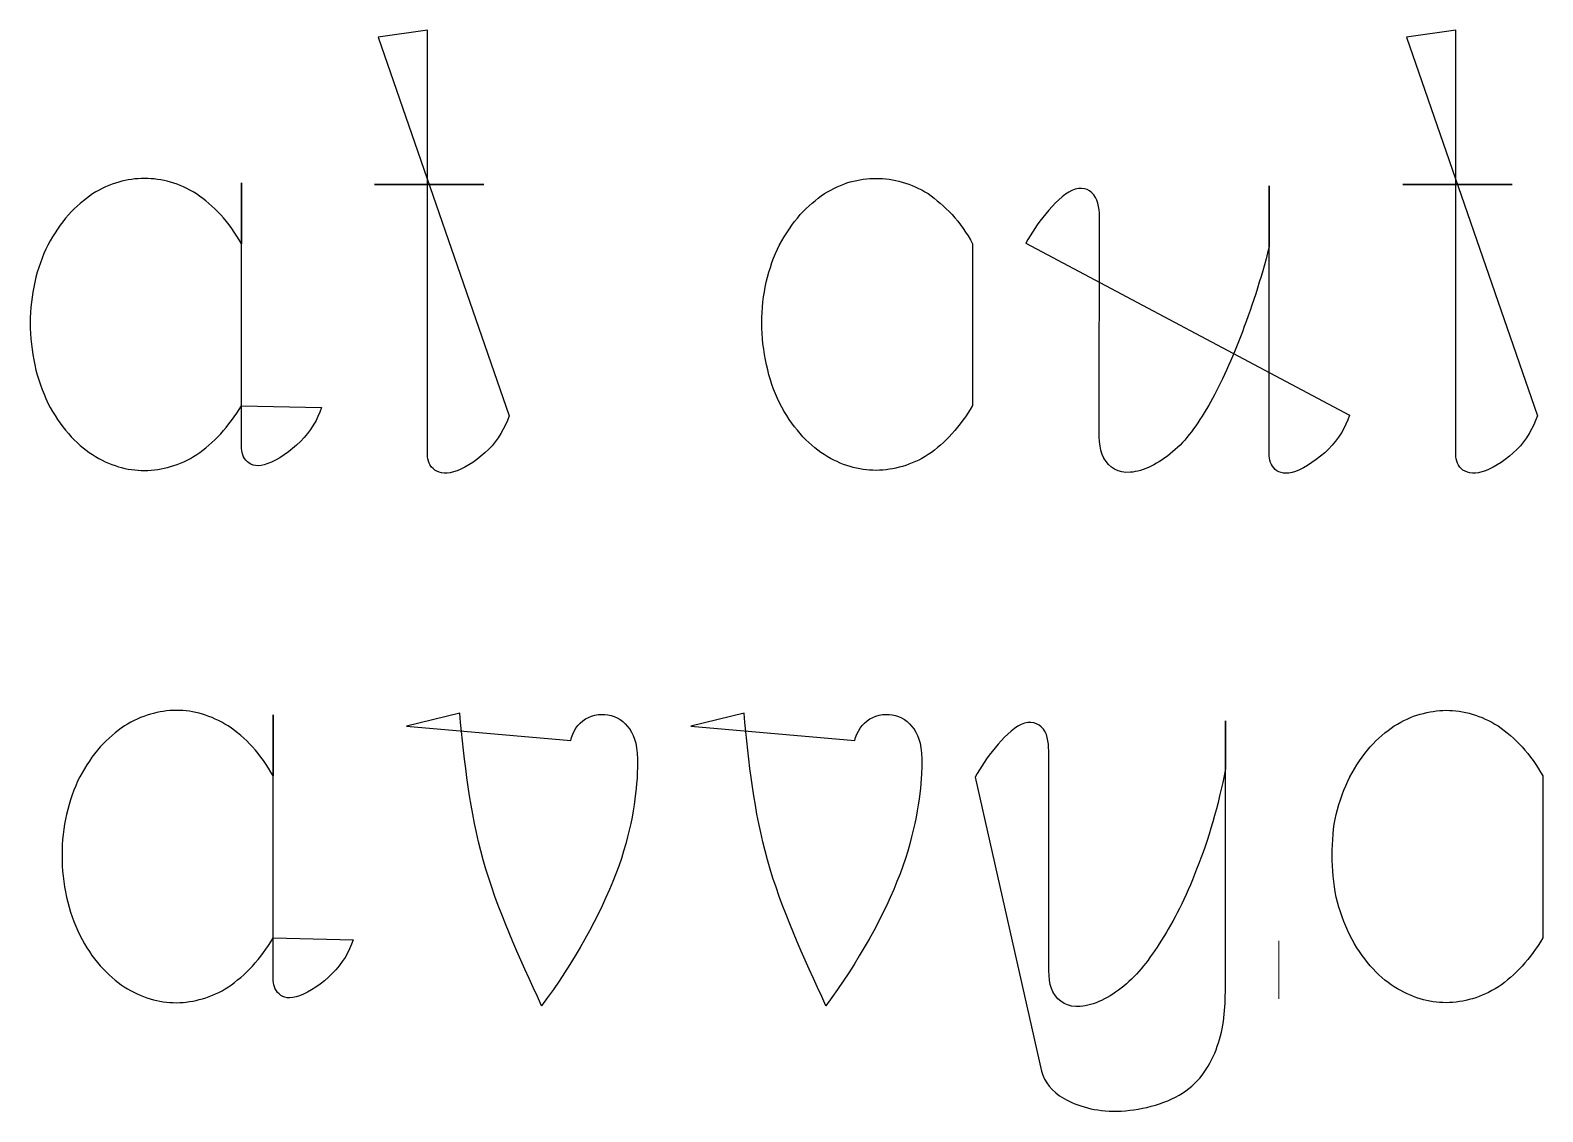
# Model space of a CAD drawing. Header units: centimetres. Extents: x -10.1 to 10.1, y -7.4 to 7.5.
# Drawn here: x -7.851 to -6.891, y 5.056 to 5.744 of the extents above; entities that cross this region are included whole.
import ezdxf

# ---------------------------------------------------------------- set-up
doc = ezdxf.new("R2010")
doc.units = ezdxf.units.CM
doc.header["$MEASUREMENT"] = 0
doc.layers.add('Layer 1', color=7, linetype='Continuous')

msp = doc.modelspace()

# ---------------------------------------------------------------- linework, layer by layer
at = {"layer": 'Layer 1', "color": 7}
for points, knots in [([(-7.63046, 5.73922), (-7.63046, 5.73922), (-7.59921, 5.74361), (-7.59921, 5.74361), (-7.59921, 5.74361), (-7.59921, 5.74361), (-7.59921, 5.64569), (-7.59921, 5.64569), (-7.59921, 5.64569), (-7.59921, 5.64569), (-7.56339, 5.64569), (-7.56339, 5.64569), (-7.56339, 5.64569), (-7.56339, 5.64569), (-7.63274, 5.64569), (-7.63274, 5.64569), (-7.63274, 5.64569), (-7.63274, 5.64569), (-7.59922, 5.64569), (-7.59922, 5.64569), (-7.59922, 5.64569), (-7.59922, 5.64569), (-7.59922, 5.47405), (-7.59922, 5.47405), (-7.59922, 5.47405), (-7.59922, 5.47024), (-7.59769, 5.46643), (-7.59446, 5.46415), (-7.59446, 5.46415), (-7.59123, 5.46187), (-7.58647, 5.46129), (-7.58036, 5.46375), (-7.58036, 5.46375), (-7.57406, 5.46603), (-7.56644, 5.47118), (-7.56036, 5.47727), (-7.56036, 5.47727), (-7.55427, 5.48357), (-7.55007, 5.49079), (-7.54721, 5.49862), (-7.54721, 5.49862), (-7.54721, 5.49862), (-7.63046, 5.73922), (-7.63046, 5.73922)], [0, 0, 0, 0, 0.083333, 0.083333, 0.083333, 0.083333, 0.166667, 0.166667, 0.166667, 0.166667, 0.25, 0.25, 0.25, 0.25, 0.333333, 0.333333, 0.333333, 0.333333, 0.416667, 0.416667, 0.416667, 0.416667, 0.5, 0.5, 0.5, 0.5, 0.583333, 0.583333, 0.583333, 0.583333, 0.666667, 0.666667, 0.666667, 0.666667, 0.75, 0.75, 0.75, 0.75, 0.833333, 0.833333, 0.833333, 0.833333, 1, 1, 1, 1]), ([(-7.63046, 5.73922), (-7.63046, 5.73922), (-7.63046, 5.73922), (-7.63046, 5.73922), (-7.63046, 5.73922), (-7.63046, 5.73922), (-7.63046, 5.73922), (-7.63046, 5.73922)], [0, 0, 0, 0, 0.333333, 0.333333, 0.333333, 0.333333, 1, 1, 1, 1]), ([(-6.97726, 5.73922), (-6.97726, 5.73922), (-6.94601, 5.74361), (-6.94601, 5.74361), (-6.94601, 5.74361), (-6.94601, 5.74361), (-6.94601, 5.64569), (-6.94601, 5.64569), (-6.94601, 5.64569), (-6.94601, 5.64569), (-6.91019, 5.64569), (-6.91019, 5.64569), (-6.91019, 5.64569), (-6.91019, 5.64569), (-6.97954, 5.64569), (-6.97954, 5.64569), (-6.97954, 5.64569), (-6.97954, 5.64569), (-6.94601, 5.64569), (-6.94601, 5.64569), (-6.94601, 5.64569), (-6.94601, 5.64569), (-6.94601, 5.47405), (-6.94601, 5.47405), (-6.94601, 5.47405), (-6.94601, 5.47024), (-6.94448, 5.46643), (-6.94143, 5.46415), (-6.94143, 5.46415), (-6.93802, 5.46187), (-6.93344, 5.46129), (-6.92714, 5.46375), (-6.92714, 5.46375), (-6.92105, 5.46603), (-6.91322, 5.47118), (-6.90714, 5.47727), (-6.90714, 5.47727), (-6.90105, 5.48357), (-6.89685, 5.49079), (-6.89418, 5.49862), (-6.89418, 5.49862), (-6.89418, 5.49862), (-6.97726, 5.73922), (-6.97726, 5.73922)], [0, 0, 0, 0, 0.083333, 0.083333, 0.083333, 0.083333, 0.166667, 0.166667, 0.166667, 0.166667, 0.25, 0.25, 0.25, 0.25, 0.333333, 0.333333, 0.333333, 0.333333, 0.416667, 0.416667, 0.416667, 0.416667, 0.5, 0.5, 0.5, 0.5, 0.583333, 0.583333, 0.583333, 0.583333, 0.666667, 0.666667, 0.666667, 0.666667, 0.75, 0.75, 0.75, 0.75, 0.833333, 0.833333, 0.833333, 0.833333, 1, 1, 1, 1]), ([(-6.97726, 5.73922), (-6.97726, 5.73922), (-6.97726, 5.73922), (-6.97726, 5.73922), (-6.97726, 5.73922), (-6.97726, 5.73922), (-6.97726, 5.73922), (-6.97726, 5.73922)], [0, 0, 0, 0, 0.333333, 0.333333, 0.333333, 0.333333, 1, 1, 1, 1]), ([(-7.71735, 5.50509), (-7.72116, 5.49861), (-7.72574, 5.49252), (-7.7305, 5.48718), (-7.7305, 5.48718), (-7.73526, 5.48205), (-7.74061, 5.47747), (-7.74574, 5.47403), (-7.74574, 5.47403), (-7.75108, 5.47041), (-7.75659, 5.46813), (-7.7623, 5.46641), (-7.7623, 5.46641), (-7.76764, 5.46488), (-7.77315, 5.46392), (-7.77886, 5.46392), (-7.77886, 5.46392), (-7.78989, 5.46392), (-7.80114, 5.46696), (-7.81201, 5.474), (-7.81201, 5.474), (-7.81717, 5.47744), (-7.8223, 5.48181), (-7.82725, 5.48734), (-7.82725, 5.48734), (-7.83201, 5.49284), (-7.83638, 5.49935), (-7.84021, 5.50676), (-7.84021, 5.50676), (-7.84365, 5.51419), (-7.84669, 5.52237), (-7.8486, 5.53094), (-7.8486, 5.53094), (-7.85051, 5.53972), (-7.85146, 5.54867), (-7.85146, 5.55761), (-7.85146, 5.55761), (-7.85146, 5.56655), (-7.85051, 5.57531), (-7.8486, 5.58351), (-7.8486, 5.58351), (-7.84669, 5.59208), (-7.84384, 5.60007), (-7.84021, 5.60714), (-7.84021, 5.60714), (-7.8364, 5.61436), (-7.83201, 5.62066), (-7.82725, 5.62638), (-7.82725, 5.62638), (-7.8223, 5.63172), (-7.81714, 5.63591), (-7.81182, 5.63972), (-7.81182, 5.63972), (-7.80648, 5.64297), (-7.80076, 5.64562), (-7.79526, 5.64715), (-7.79526, 5.64715), (-7.78992, 5.64868), (-7.78441, 5.64943), (-7.77888, 5.64943), (-7.77888, 5.64943), (-7.76782, 5.64943), (-7.75679, 5.64639), (-7.74591, 5.63972), (-7.74591, 5.63972), (-7.74057, 5.63591), (-7.73525, 5.63173), (-7.73048, 5.62638), (-7.73048, 5.62638), (-7.72553, 5.62104), (-7.72114, 5.61458), (-7.71733, 5.60789), (-7.71733, 5.60789), (-7.71733, 5.60789), (-7.71733, 5.64676), (-7.71733, 5.64676), (-7.71733, 5.64676), (-7.71733, 5.64676), (-7.71733, 5.47931), (-7.71733, 5.47931), (-7.71733, 5.47931), (-7.71733, 5.47569), (-7.71638, 5.47188), (-7.71352, 5.46939), (-7.71352, 5.46939), (-7.71085, 5.46693), (-7.70685, 5.46598), (-7.70056, 5.46825), (-7.70056, 5.46825), (-7.69447, 5.47053), (-7.68609, 5.47606), (-7.67979, 5.48235), (-7.67979, 5.48235), (-7.67331, 5.48883), (-7.66913, 5.49608), (-7.66645, 5.50386), (-7.66645, 5.50386), (-7.66645, 5.50386), (-7.71735, 5.50509), (-7.71735, 5.50509)], [0, 0, 0, 0, 0.038462, 0.038462, 0.038462, 0.038462, 0.076923, 0.076923, 0.076923, 0.076923, 0.115385, 0.115385, 0.115385, 0.115385, 0.153846, 0.153846, 0.153846, 0.153846, 0.192308, 0.192308, 0.192308, 0.192308, 0.230769, 0.230769, 0.230769, 0.230769, 0.269231, 0.269231, 0.269231, 0.269231, 0.307692, 0.307692, 0.307692, 0.307692, 0.346154, 0.346154, 0.346154, 0.346154, 0.384615, 0.384615, 0.384615, 0.384615, 0.423077, 0.423077, 0.423077, 0.423077, 0.461538, 0.461538, 0.461538, 0.461538, 0.5, 0.5, 0.5, 0.5, 0.538462, 0.538462, 0.538462, 0.538462, 0.576923, 0.576923, 0.576923, 0.576923, 0.615385, 0.615385, 0.615385, 0.615385, 0.653846, 0.653846, 0.653846, 0.653846, 0.692308, 0.692308, 0.692308, 0.692308, 0.730769, 0.730769, 0.730769, 0.730769, 0.769231, 0.769231, 0.769231, 0.769231, 0.807692, 0.807692, 0.807692, 0.807692, 0.846154, 0.846154, 0.846154, 0.846154, 0.884615, 0.884615, 0.884615, 0.884615, 0.923077, 0.923077, 0.923077, 0.923077, 1, 1, 1, 1]), ([(-7.2529, 5.60796), (-7.25652, 5.61463), (-7.2611, 5.62111), (-7.26586, 5.62645), (-7.26586, 5.62645), (-7.27081, 5.63179), (-7.27597, 5.63598), (-7.2811, 5.63979), (-7.2811, 5.63979), (-7.29195, 5.64646), (-7.30319, 5.6495), (-7.31425, 5.6495), (-7.31425, 5.6495), (-7.31957, 5.6495), (-7.3251, 5.64873), (-7.33063, 5.64722), (-7.33063, 5.64722), (-7.33616, 5.64571), (-7.34169, 5.64304), (-7.34701, 5.63979), (-7.34701, 5.63979), (-7.35235, 5.63598), (-7.35749, 5.6318), (-7.36244, 5.62645), (-7.36244, 5.62645), (-7.3672, 5.62073), (-7.37159, 5.61444), (-7.37559, 5.60721), (-7.37559, 5.60721), (-7.37921, 5.60015), (-7.38189, 5.59216), (-7.38398, 5.58358), (-7.38398, 5.58358), (-7.3857, 5.57538), (-7.38684, 5.56662), (-7.38684, 5.55768), (-7.38684, 5.55768), (-7.38684, 5.54874), (-7.3857, 5.53977), (-7.3838, 5.53101), (-7.3838, 5.53101), (-7.38189, 5.52244), (-7.37922, 5.51426), (-7.3756, 5.50683), (-7.3756, 5.50683), (-7.3716, 5.4994), (-7.36721, 5.49291), (-7.36245, 5.48741), (-7.36245, 5.48741), (-7.35769, 5.48188), (-7.35274, 5.47749), (-7.34721, 5.47407), (-7.34721, 5.47407), (-7.33636, 5.46703), (-7.32512, 5.46399), (-7.31424, 5.46399), (-7.31424, 5.46399), (-7.30852, 5.46399), (-7.303, 5.46494), (-7.29747, 5.46648), (-7.29747, 5.46648), (-7.29194, 5.46817), (-7.28641, 5.47048), (-7.28109, 5.4741), (-7.28109, 5.4741), (-7.27577, 5.47754), (-7.27061, 5.48212), (-7.26604, 5.48725), (-7.26604, 5.48725), (-7.26109, 5.49259), (-7.2567, 5.49868), (-7.25289, 5.50516), (-7.25289, 5.50516), (-7.25289, 5.50516), (-7.2529, 5.60796), (-7.2529, 5.60796)], [0, 0, 0, 0, 0.05, 0.05, 0.05, 0.05, 0.1, 0.1, 0.1, 0.1, 0.15, 0.15, 0.15, 0.15, 0.2, 0.2, 0.2, 0.2, 0.25, 0.25, 0.25, 0.25, 0.3, 0.3, 0.3, 0.3, 0.35, 0.35, 0.35, 0.35, 0.4, 0.4, 0.4, 0.4, 0.45, 0.45, 0.45, 0.45, 0.5, 0.5, 0.5, 0.5, 0.55, 0.55, 0.55, 0.55, 0.6, 0.6, 0.6, 0.6, 0.65, 0.65, 0.65, 0.65, 0.7, 0.7, 0.7, 0.7, 0.75, 0.75, 0.75, 0.75, 0.8, 0.8, 0.8, 0.8, 0.85, 0.85, 0.85, 0.85, 0.9, 0.9, 0.9, 0.9, 1, 1, 1, 1]), ([(-7.21898, 5.60833), (-7.21575, 5.61481), (-7.21155, 5.62071), (-7.20641, 5.62701), (-7.20641, 5.62701), (-7.20125, 5.63331), (-7.19517, 5.63958), (-7.18985, 5.64188), (-7.18985, 5.64188), (-7.18413, 5.64437), (-7.179, 5.64302), (-7.17593, 5.63902), (-7.17593, 5.63902), (-7.17249, 5.63502), (-7.17231, 5.62873), (-7.17231, 5.62301), (-7.17231, 5.62301), (-7.17231, 5.62301), (-7.1725, 5.49424), (-7.1725, 5.49424), (-7.1725, 5.49424), (-7.17269, 5.48625), (-7.17287, 5.47786), (-7.16946, 5.47175), (-7.16946, 5.47175), (-7.16605, 5.46566), (-7.16033, 5.46204), (-7.15269, 5.46281), (-7.15269, 5.46281), (-7.1447, 5.46321), (-7.13441, 5.46834), (-7.12583, 5.47577), (-7.12583, 5.47577), (-7.11726, 5.48299), (-7.11022, 5.49273), (-7.10316, 5.50493), (-7.10316, 5.50493), (-7.09612, 5.51694), (-7.08945, 5.5316), (-7.08279, 5.54875), (-7.08279, 5.54875), (-7.07613, 5.5659), (-7.06964, 5.58569), (-7.06451, 5.6059), (-7.06451, 5.6059), (-7.06451, 5.6059), (-7.06451, 5.64477), (-7.06451, 5.64477), (-7.06451, 5.64477), (-7.06451, 5.64477), (-7.06451, 5.47446), (-7.06451, 5.47446), (-7.06451, 5.47446), (-7.06451, 5.47084), (-7.06337, 5.46703), (-7.0607, 5.46454), (-7.0607, 5.46454), (-7.05784, 5.46226), (-7.05403, 5.46113), (-7.04774, 5.46322), (-7.04774, 5.46322), (-7.04165, 5.46571), (-7.03308, 5.47121), (-7.02678, 5.47751), (-7.02678, 5.47751), (-7.0203, 5.48399), (-7.01612, 5.49124), (-7.01344, 5.49902), (-7.01344, 5.49902), (-7.01344, 5.49902), (-7.21898, 5.60833), (-7.21898, 5.60833)], [0, 0, 0, 0, 0.052632, 0.052632, 0.052632, 0.052632, 0.105263, 0.105263, 0.105263, 0.105263, 0.157895, 0.157895, 0.157895, 0.157895, 0.210526, 0.210526, 0.210526, 0.210526, 0.263158, 0.263158, 0.263158, 0.263158, 0.315789, 0.315789, 0.315789, 0.315789, 0.368421, 0.368421, 0.368421, 0.368421, 0.421053, 0.421053, 0.421053, 0.421053, 0.473684, 0.473684, 0.473684, 0.473684, 0.526316, 0.526316, 0.526316, 0.526316, 0.578947, 0.578947, 0.578947, 0.578947, 0.631579, 0.631579, 0.631579, 0.631579, 0.684211, 0.684211, 0.684211, 0.684211, 0.736842, 0.736842, 0.736842, 0.736842, 0.789474, 0.789474, 0.789474, 0.789474, 0.842105, 0.842105, 0.842105, 0.842105, 0.894737, 0.894737, 0.894737, 0.894737, 1, 1, 1, 1]), ([(-7.2529, 5.60796), (-7.2529, 5.60796), (-7.2529, 5.60796), (-7.2529, 5.60796), (-7.2529, 5.60796), (-7.2529, 5.60796), (-7.2529, 5.60796), (-7.2529, 5.60796)], [0, 0, 0, 0, 0.333333, 0.333333, 0.333333, 0.333333, 1, 1, 1, 1]), ([(-7.21898, 5.60833), (-7.21898, 5.60833), (-7.21898, 5.60833), (-7.21898, 5.60833), (-7.21898, 5.60833), (-7.21898, 5.60833), (-7.21898, 5.60833), (-7.21898, 5.60833)], [0, 0, 0, 0, 0.333333, 0.333333, 0.333333, 0.333333, 1, 1, 1, 1]), ([(-7.71735, 5.50509), (-7.71735, 5.50509), (-7.71735, 5.50509), (-7.71735, 5.50509), (-7.71735, 5.50509), (-7.71735, 5.50509), (-7.71735, 5.50509), (-7.71735, 5.50509)], [0, 0, 0, 0, 0.333333, 0.333333, 0.333333, 0.333333, 1, 1, 1, 1]), ([(-7.69717, 5.16696), (-7.70098, 5.16048), (-7.70556, 5.15439), (-7.71032, 5.14905), (-7.71032, 5.14905), (-7.71508, 5.14392), (-7.72043, 5.13934), (-7.72556, 5.1359), (-7.72556, 5.1359), (-7.7309, 5.13228), (-7.73641, 5.13), (-7.74212, 5.12828), (-7.74212, 5.12828), (-7.74746, 5.12675), (-7.75297, 5.12579), (-7.75868, 5.12579), (-7.75868, 5.12579), (-7.76971, 5.12579), (-7.78096, 5.12904), (-7.79183, 5.1359), (-7.79183, 5.1359), (-7.79696, 5.13931), (-7.80212, 5.14371), (-7.80707, 5.14924), (-7.80707, 5.14924), (-7.81183, 5.15477), (-7.81622, 5.16125), (-7.82003, 5.16866), (-7.82003, 5.16866), (-7.82347, 5.17609), (-7.82651, 5.18427), (-7.82842, 5.19287), (-7.82842, 5.19287), (-7.83033, 5.20163), (-7.83128, 5.21057), (-7.83128, 5.21935), (-7.83128, 5.21935), (-7.83128, 5.22848), (-7.83033, 5.23726), (-7.82842, 5.24544), (-7.82842, 5.24544), (-7.82651, 5.2538), (-7.82366, 5.262), (-7.82003, 5.26925), (-7.82003, 5.26925), (-7.81622, 5.27629), (-7.81183, 5.28277), (-7.80707, 5.2883), (-7.80707, 5.2883), (-7.80212, 5.29364), (-7.79696, 5.29801), (-7.79164, 5.30164), (-7.79164, 5.30164), (-7.7863, 5.30487), (-7.78079, 5.30754), (-7.77508, 5.30907), (-7.77508, 5.30907), (-7.76974, 5.3106), (-7.76423, 5.31153), (-7.7587, 5.31153), (-7.7587, 5.31153), (-7.74764, 5.31153), (-7.73661, 5.3083), (-7.72573, 5.30163), (-7.72573, 5.30163), (-7.72039, 5.29801), (-7.71507, 5.29361), (-7.7103, 5.28829), (-7.7103, 5.28829), (-7.70535, 5.28297), (-7.70096, 5.27649), (-7.69715, 5.26982), (-7.69715, 5.26982), (-7.69715, 5.26982), (-7.69715, 5.30869), (-7.69715, 5.30869), (-7.69715, 5.30869), (-7.69715, 5.30869), (-7.69715, 5.14124), (-7.69715, 5.14124), (-7.69715, 5.14124), (-7.69715, 5.13762), (-7.6962, 5.13381), (-7.69334, 5.13132), (-7.69334, 5.13132), (-7.69067, 5.12883), (-7.68667, 5.12791), (-7.68038, 5.13018), (-7.68038, 5.13018), (-7.67429, 5.13246), (-7.66591, 5.13799), (-7.65961, 5.14428), (-7.65961, 5.14428), (-7.65313, 5.15076), (-7.64895, 5.15799), (-7.64627, 5.16579), (-7.64627, 5.16579), (-7.64627, 5.16579), (-7.69717, 5.16696), (-7.69717, 5.16696)], [0, 0, 0, 0, 0.038462, 0.038462, 0.038462, 0.038462, 0.076923, 0.076923, 0.076923, 0.076923, 0.115385, 0.115385, 0.115385, 0.115385, 0.153846, 0.153846, 0.153846, 0.153846, 0.192308, 0.192308, 0.192308, 0.192308, 0.230769, 0.230769, 0.230769, 0.230769, 0.269231, 0.269231, 0.269231, 0.269231, 0.307692, 0.307692, 0.307692, 0.307692, 0.346154, 0.346154, 0.346154, 0.346154, 0.384615, 0.384615, 0.384615, 0.384615, 0.423077, 0.423077, 0.423077, 0.423077, 0.461538, 0.461538, 0.461538, 0.461538, 0.5, 0.5, 0.5, 0.5, 0.538462, 0.538462, 0.538462, 0.538462, 0.576923, 0.576923, 0.576923, 0.576923, 0.615385, 0.615385, 0.615385, 0.615385, 0.653846, 0.653846, 0.653846, 0.653846, 0.692308, 0.692308, 0.692308, 0.692308, 0.730769, 0.730769, 0.730769, 0.730769, 0.769231, 0.769231, 0.769231, 0.769231, 0.807692, 0.807692, 0.807692, 0.807692, 0.846154, 0.846154, 0.846154, 0.846154, 0.884615, 0.884615, 0.884615, 0.884615, 0.923077, 0.923077, 0.923077, 0.923077, 1, 1, 1, 1]), ([(-7.61237, 5.30144), (-7.61237, 5.30144), (-7.57866, 5.30964), (-7.57866, 5.30964), (-7.57866, 5.30964), (-7.57562, 5.27858), (-7.57236, 5.24736), (-7.56379, 5.21648), (-7.56379, 5.21648), (-7.55503, 5.18563), (-7.54093, 5.15475), (-7.52664, 5.1239), (-7.52664, 5.1239), (-7.50627, 5.15115), (-7.48949, 5.18142), (-7.47941, 5.20772), (-7.47941, 5.20772), (-7.46949, 5.23402), (-7.46666, 5.2563), (-7.46589, 5.27098), (-7.46589, 5.27098), (-7.46512, 5.28545), (-7.46666, 5.29231), (-7.46951, 5.29765), (-7.46951, 5.29765), (-7.47255, 5.30299), (-7.47713, 5.3068), (-7.48247, 5.30831), (-7.48247, 5.30831), (-7.48779, 5.30963), (-7.4939, 5.30908), (-7.49885, 5.30603), (-7.49885, 5.30603), (-7.50361, 5.30299), (-7.50705, 5.29783), (-7.50819, 5.2923), (-7.50819, 5.2923), (-7.50819, 5.2923), (-7.61237, 5.30144), (-7.61237, 5.30144)], [0, 0, 0, 0, 0.090909, 0.090909, 0.090909, 0.090909, 0.181818, 0.181818, 0.181818, 0.181818, 0.272727, 0.272727, 0.272727, 0.272727, 0.363636, 0.363636, 0.363636, 0.363636, 0.454545, 0.454545, 0.454545, 0.454545, 0.545455, 0.545455, 0.545455, 0.545455, 0.636364, 0.636364, 0.636364, 0.636364, 0.727273, 0.727273, 0.727273, 0.727273, 0.818182, 0.818182, 0.818182, 0.818182, 1, 1, 1, 1]), ([(-7.43179, 5.30144), (-7.43179, 5.30144), (-7.39808, 5.30964), (-7.39808, 5.30964), (-7.39808, 5.30964), (-7.39504, 5.27858), (-7.39178, 5.24736), (-7.38321, 5.21648), (-7.38321, 5.21648), (-7.37445, 5.18563), (-7.36035, 5.15475), (-7.34606, 5.1239), (-7.34606, 5.1239), (-7.32587, 5.15115), (-7.30891, 5.18142), (-7.29899, 5.20772), (-7.29899, 5.20772), (-7.28909, 5.23402), (-7.28624, 5.2563), (-7.28528, 5.27098), (-7.28528, 5.27098), (-7.28451, 5.28545), (-7.28605, 5.29231), (-7.2889, 5.29765), (-7.2889, 5.29765), (-7.29194, 5.30299), (-7.29652, 5.3068), (-7.30186, 5.30831), (-7.30186, 5.30831), (-7.3072, 5.30963), (-7.31329, 5.30908), (-7.31824, 5.30603), (-7.31824, 5.30603), (-7.323, 5.30299), (-7.32644, 5.29783), (-7.32777, 5.2923), (-7.32777, 5.2923), (-7.32777, 5.2923), (-7.43179, 5.30144), (-7.43179, 5.30144)], [0, 0, 0, 0, 0.090909, 0.090909, 0.090909, 0.090909, 0.181818, 0.181818, 0.181818, 0.181818, 0.272727, 0.272727, 0.272727, 0.272727, 0.363636, 0.363636, 0.363636, 0.363636, 0.454545, 0.454545, 0.454545, 0.454545, 0.545455, 0.545455, 0.545455, 0.545455, 0.636364, 0.636364, 0.636364, 0.636364, 0.727273, 0.727273, 0.727273, 0.727273, 0.818182, 0.818182, 0.818182, 0.818182, 1, 1, 1, 1]), ([(-7.25118, 5.26906), (-7.24795, 5.27554), (-7.24375, 5.28144), (-7.23861, 5.28774), (-7.23861, 5.28774), (-7.23366, 5.29383), (-7.22737, 5.29994), (-7.22205, 5.30261), (-7.22205, 5.30261), (-7.21633, 5.3051), (-7.2112, 5.30356), (-7.20795, 5.29957), (-7.20795, 5.29957), (-7.2047, 5.29557), (-7.20451, 5.28928), (-7.20451, 5.28377), (-7.20451, 5.28377), (-7.20451, 5.28377), (-7.20451, 5.155), (-7.20451, 5.155), (-7.20451, 5.155), (-7.20451, 5.14698), (-7.20507, 5.1386), (-7.20165, 5.13233), (-7.20165, 5.13233), (-7.19824, 5.12624), (-7.19252, 5.1228), (-7.1845, 5.12339), (-7.1845, 5.12339), (-7.1763, 5.12395), (-7.16582, 5.12889), (-7.15688, 5.13633), (-7.15688, 5.13633), (-7.14794, 5.14358), (-7.1405, 5.15348), (-7.13288, 5.16549), (-7.13288, 5.16549), (-7.12526, 5.17769), (-7.11745, 5.19216), (-7.1106, 5.21065), (-7.1106, 5.21065), (-7.10317, 5.22893), (-7.09668, 5.25142), (-7.09232, 5.27428), (-7.09232, 5.27428), (-7.09232, 5.27428), (-7.09232, 5.30495), (-7.09232, 5.30495), (-7.09232, 5.30495), (-7.09232, 5.30495), (-7.09232, 5.13482), (-7.09232, 5.13482), (-7.09232, 5.13482), (-7.09232, 5.12244), (-7.09327, 5.10968), (-7.09745, 5.09807), (-7.09745, 5.09807), (-7.10163, 5.08624), (-7.10811, 5.07577), (-7.11954, 5.06833), (-7.11954, 5.06833), (-7.13097, 5.06111), (-7.14735, 5.05709), (-7.16108, 5.0569), (-7.16108, 5.0569), (-7.175, 5.0565), (-7.18643, 5.06013), (-7.19479, 5.06489), (-7.19479, 5.06489), (-7.20278, 5.06947), (-7.20717, 5.07537), (-7.20908, 5.08222), (-7.20908, 5.08222), (-7.20908, 5.08222), (-7.25118, 5.26906), (-7.25118, 5.26906)], [0, 0, 0, 0, 0.05, 0.05, 0.05, 0.05, 0.1, 0.1, 0.1, 0.1, 0.15, 0.15, 0.15, 0.15, 0.2, 0.2, 0.2, 0.2, 0.25, 0.25, 0.25, 0.25, 0.3, 0.3, 0.3, 0.3, 0.35, 0.35, 0.35, 0.35, 0.4, 0.4, 0.4, 0.4, 0.45, 0.45, 0.45, 0.45, 0.5, 0.5, 0.5, 0.5, 0.55, 0.55, 0.55, 0.55, 0.6, 0.6, 0.6, 0.6, 0.65, 0.65, 0.65, 0.65, 0.7, 0.7, 0.7, 0.7, 0.75, 0.75, 0.75, 0.75, 0.8, 0.8, 0.8, 0.8, 0.85, 0.85, 0.85, 0.85, 0.9, 0.9, 0.9, 0.9, 1, 1, 1, 1]), ([(-6.89077, 5.26983), (-6.89439, 5.2765), (-6.89897, 5.28298), (-6.90392, 5.2883), (-6.90392, 5.2883), (-6.90868, 5.29364), (-6.91382, 5.29801), (-6.91916, 5.30164), (-6.91916, 5.30164), (-6.92982, 5.30831), (-6.94107, 5.31154), (-6.95213, 5.31154), (-6.95213, 5.31154), (-6.95747, 5.31154), (-6.96298, 5.31059), (-6.96869, 5.30908), (-6.96869, 5.30908), (-6.97422, 5.30755), (-6.97954, 5.30487), (-6.98507, 5.30165), (-6.98507, 5.30165), (-6.99041, 5.29803), (-6.99555, 5.29363), (-7.00031, 5.28831), (-7.00031, 5.28831), (-7.00507, 5.28281), (-7.00946, 5.2763), (-7.01327, 5.26926), (-7.01327, 5.26926), (-7.01689, 5.26201), (-7.01975, 5.25383), (-7.02203, 5.24545), (-7.02203, 5.24545), (-7.02375, 5.23725), (-7.02452, 5.22849), (-7.02452, 5.21936), (-7.02452, 5.21936), (-7.02452, 5.21058), (-7.02357, 5.20163), (-7.02203, 5.19288), (-7.02203, 5.19288), (-7.01975, 5.18431), (-7.0169, 5.17611), (-7.01327, 5.16867), (-7.01327, 5.16867), (-7.00946, 5.16124), (-7.00507, 5.15478), (-7.00031, 5.14925), (-7.00031, 5.14925), (-6.99555, 5.14375), (-6.99041, 5.13933), (-6.98507, 5.13591), (-6.98507, 5.13591), (-6.97422, 5.12906), (-6.96316, 5.1258), (-6.9521, 5.1258), (-6.9521, 5.1258), (-6.94657, 5.1258), (-6.94086, 5.12675), (-6.93533, 5.12829), (-6.93533, 5.12829), (-6.9298, 5.13001), (-6.92448, 5.13229), (-6.91895, 5.13591), (-6.91895, 5.13591), (-6.91361, 5.13932), (-6.90866, 5.1439), (-6.9039, 5.14906), (-6.9039, 5.14906), (-6.89895, 5.1544), (-6.89456, 5.16049), (-6.89075, 5.16697), (-6.89075, 5.16697), (-6.89075, 5.16697), (-6.89077, 5.26983), (-6.89077, 5.26983)], [0, 0, 0, 0, 0.05, 0.05, 0.05, 0.05, 0.1, 0.1, 0.1, 0.1, 0.15, 0.15, 0.15, 0.15, 0.2, 0.2, 0.2, 0.2, 0.25, 0.25, 0.25, 0.25, 0.3, 0.3, 0.3, 0.3, 0.35, 0.35, 0.35, 0.35, 0.4, 0.4, 0.4, 0.4, 0.45, 0.45, 0.45, 0.45, 0.5, 0.5, 0.5, 0.5, 0.55, 0.55, 0.55, 0.55, 0.6, 0.6, 0.6, 0.6, 0.65, 0.65, 0.65, 0.65, 0.7, 0.7, 0.7, 0.7, 0.75, 0.75, 0.75, 0.75, 0.8, 0.8, 0.8, 0.8, 0.85, 0.85, 0.85, 0.85, 0.9, 0.9, 0.9, 0.9, 1, 1, 1, 1]), ([(-7.61237, 5.30144), (-7.61237, 5.30144), (-7.61237, 5.30144), (-7.61237, 5.30144), (-7.61237, 5.30144), (-7.61237, 5.30144), (-7.61237, 5.30144), (-7.61237, 5.30144)], [0, 0, 0, 0, 0.333333, 0.333333, 0.333333, 0.333333, 1, 1, 1, 1]), ([(-7.43179, 5.30144), (-7.43179, 5.30144), (-7.43179, 5.30144), (-7.43179, 5.30144), (-7.43179, 5.30144), (-7.43179, 5.30144), (-7.43179, 5.30144), (-7.43179, 5.30144)], [0, 0, 0, 0, 0.333333, 0.333333, 0.333333, 0.333333, 1, 1, 1, 1]), ([(-7.25118, 5.26906), (-7.25118, 5.26906), (-7.25118, 5.26906), (-7.25118, 5.26906), (-7.25118, 5.26906), (-7.25118, 5.26906), (-7.25118, 5.26906), (-7.25118, 5.26906)], [0, 0, 0, 0, 0.333333, 0.333333, 0.333333, 0.333333, 1, 1, 1, 1]), ([(-6.89077, 5.26983), (-6.89077, 5.26983), (-6.89077, 5.26983), (-6.89077, 5.26983), (-6.89077, 5.26983), (-6.89077, 5.26983), (-6.89077, 5.26983), (-6.89077, 5.26983)], [0, 0, 0, 0, 0.333333, 0.333333, 0.333333, 0.333333, 1, 1, 1, 1]), ([(-7.69717, 5.16696), (-7.69717, 5.16696), (-7.69717, 5.16696), (-7.69717, 5.16696), (-7.69717, 5.16696), (-7.69717, 5.16696), (-7.69717, 5.16696), (-7.69717, 5.16696)], [0, 0, 0, 0, 0.333333, 0.333333, 0.333333, 0.333333, 1, 1, 1, 1])]:
    msp.add_open_spline(points, degree=3, knots=knots, dxfattribs=at)
at = {"layer": 'Layer 1', "lineweight": 0}
for points, knots in [([(-7.63046, 5.73922), (-7.63046, 5.73922), (-7.59921, 5.74361), (-7.59921, 5.74361), (-7.59921, 5.74361), (-7.59921, 5.74361), (-7.59921, 5.64569), (-7.59921, 5.64569), (-7.59921, 5.64569), (-7.59921, 5.64569), (-7.56339, 5.64569), (-7.56339, 5.64569), (-7.56339, 5.64569), (-7.56339, 5.64569), (-7.63274, 5.64569), (-7.63274, 5.64569), (-7.63274, 5.64569), (-7.63274, 5.64569), (-7.59922, 5.64569), (-7.59922, 5.64569), (-7.59922, 5.64569), (-7.59922, 5.64569), (-7.59922, 5.47405), (-7.59922, 5.47405), (-7.59922, 5.47405), (-7.59922, 5.47024), (-7.59769, 5.46643), (-7.59446, 5.46415), (-7.59446, 5.46415), (-7.59123, 5.46187), (-7.58647, 5.46129), (-7.58036, 5.46375), (-7.58036, 5.46375), (-7.57406, 5.46603), (-7.56644, 5.47118), (-7.56036, 5.47727), (-7.56036, 5.47727), (-7.55427, 5.48357), (-7.55007, 5.49079), (-7.54721, 5.49862)], [0, 0, 0, 0, 0.090909, 0.090909, 0.090909, 0.090909, 0.181818, 0.181818, 0.181818, 0.181818, 0.272727, 0.272727, 0.272727, 0.272727, 0.363636, 0.363636, 0.363636, 0.363636, 0.454545, 0.454545, 0.454545, 0.454545, 0.545455, 0.545455, 0.545455, 0.545455, 0.636364, 0.636364, 0.636364, 0.636364, 0.727273, 0.727273, 0.727273, 0.727273, 0.818182, 0.818182, 0.818182, 0.818182, 1, 1, 1, 1]), ([(-7.63046, 5.73922), (-7.63046, 5.73922), (-7.63046, 5.73922), (-7.63046, 5.73922), (-7.63046, 5.73922), (-7.63046, 5.73922), (-7.63046, 5.73922), (-7.63046, 5.73922)], [0, 0, 0, 0, 0.333333, 0.333333, 0.333333, 0.333333, 1, 1, 1, 1]), ([(-6.97726, 5.73922), (-6.97726, 5.73922), (-6.94601, 5.74361), (-6.94601, 5.74361), (-6.94601, 5.74361), (-6.94601, 5.74361), (-6.94601, 5.64569), (-6.94601, 5.64569), (-6.94601, 5.64569), (-6.94601, 5.64569), (-6.91019, 5.64569), (-6.91019, 5.64569), (-6.91019, 5.64569), (-6.91019, 5.64569), (-6.97954, 5.64569), (-6.97954, 5.64569), (-6.97954, 5.64569), (-6.97954, 5.64569), (-6.94601, 5.64569), (-6.94601, 5.64569), (-6.94601, 5.64569), (-6.94601, 5.64569), (-6.94601, 5.47405), (-6.94601, 5.47405), (-6.94601, 5.47405), (-6.94601, 5.47024), (-6.94448, 5.46643), (-6.94143, 5.46415), (-6.94143, 5.46415), (-6.93802, 5.46187), (-6.93344, 5.46129), (-6.92714, 5.46375), (-6.92714, 5.46375), (-6.92105, 5.46603), (-6.91322, 5.47118), (-6.90714, 5.47727), (-6.90714, 5.47727), (-6.90105, 5.48357), (-6.89685, 5.49079), (-6.89418, 5.49862)], [0, 0, 0, 0, 0.090909, 0.090909, 0.090909, 0.090909, 0.181818, 0.181818, 0.181818, 0.181818, 0.272727, 0.272727, 0.272727, 0.272727, 0.363636, 0.363636, 0.363636, 0.363636, 0.454545, 0.454545, 0.454545, 0.454545, 0.545455, 0.545455, 0.545455, 0.545455, 0.636364, 0.636364, 0.636364, 0.636364, 0.727273, 0.727273, 0.727273, 0.727273, 0.818182, 0.818182, 0.818182, 0.818182, 1, 1, 1, 1]), ([(-6.97726, 5.73922), (-6.97726, 5.73922), (-6.97726, 5.73922), (-6.97726, 5.73922), (-6.97726, 5.73922), (-6.97726, 5.73922), (-6.97726, 5.73922), (-6.97726, 5.73922)], [0, 0, 0, 0, 0.333333, 0.333333, 0.333333, 0.333333, 1, 1, 1, 1]), ([(-7.71735, 5.50509), (-7.72116, 5.49861), (-7.72574, 5.49252), (-7.7305, 5.48718), (-7.7305, 5.48718), (-7.73526, 5.48205), (-7.74061, 5.47747), (-7.74574, 5.47403), (-7.74574, 5.47403), (-7.75108, 5.47041), (-7.75659, 5.46813), (-7.7623, 5.46641), (-7.7623, 5.46641), (-7.76764, 5.46488), (-7.77315, 5.46392), (-7.77886, 5.46392), (-7.77886, 5.46392), (-7.78989, 5.46392), (-7.80114, 5.46696), (-7.81201, 5.474), (-7.81201, 5.474), (-7.81717, 5.47744), (-7.8223, 5.48181), (-7.82725, 5.48734), (-7.82725, 5.48734), (-7.83201, 5.49284), (-7.83638, 5.49935), (-7.84021, 5.50676), (-7.84021, 5.50676), (-7.84365, 5.51419), (-7.84669, 5.52237), (-7.8486, 5.53094), (-7.8486, 5.53094), (-7.85051, 5.53972), (-7.85146, 5.54867), (-7.85146, 5.55761), (-7.85146, 5.55761), (-7.85146, 5.56655), (-7.85051, 5.57531), (-7.8486, 5.58351), (-7.8486, 5.58351), (-7.84669, 5.59208), (-7.84384, 5.60007), (-7.84021, 5.60714), (-7.84021, 5.60714), (-7.8364, 5.61436), (-7.83201, 5.62066), (-7.82725, 5.62638), (-7.82725, 5.62638), (-7.8223, 5.63172), (-7.81714, 5.63591), (-7.81182, 5.63972), (-7.81182, 5.63972), (-7.80648, 5.64297), (-7.80076, 5.64562), (-7.79526, 5.64715), (-7.79526, 5.64715), (-7.78992, 5.64868), (-7.78441, 5.64943), (-7.77888, 5.64943), (-7.77888, 5.64943), (-7.76782, 5.64943), (-7.75679, 5.64639), (-7.74591, 5.63972), (-7.74591, 5.63972), (-7.74057, 5.63591), (-7.73525, 5.63173), (-7.73048, 5.62638), (-7.73048, 5.62638), (-7.72553, 5.62104), (-7.72114, 5.61458), (-7.71733, 5.60789), (-7.71733, 5.60789), (-7.71733, 5.60789), (-7.71733, 5.64676), (-7.71733, 5.64676), (-7.71733, 5.64676), (-7.71733, 5.64676), (-7.71733, 5.47931), (-7.71733, 5.47931), (-7.71733, 5.47931), (-7.71733, 5.47569), (-7.71638, 5.47188), (-7.71352, 5.46939), (-7.71352, 5.46939), (-7.71085, 5.46693), (-7.70685, 5.46598), (-7.70056, 5.46825), (-7.70056, 5.46825), (-7.69447, 5.47053), (-7.68609, 5.47606), (-7.67979, 5.48235), (-7.67979, 5.48235), (-7.67331, 5.48883), (-7.66913, 5.49608), (-7.66645, 5.50386)], [0, 0, 0, 0, 0.04, 0.04, 0.04, 0.04, 0.08, 0.08, 0.08, 0.08, 0.12, 0.12, 0.12, 0.12, 0.16, 0.16, 0.16, 0.16, 0.2, 0.2, 0.2, 0.2, 0.24, 0.24, 0.24, 0.24, 0.28, 0.28, 0.28, 0.28, 0.32, 0.32, 0.32, 0.32, 0.36, 0.36, 0.36, 0.36, 0.4, 0.4, 0.4, 0.4, 0.44, 0.44, 0.44, 0.44, 0.48, 0.48, 0.48, 0.48, 0.52, 0.52, 0.52, 0.52, 0.56, 0.56, 0.56, 0.56, 0.6, 0.6, 0.6, 0.6, 0.64, 0.64, 0.64, 0.64, 0.68, 0.68, 0.68, 0.68, 0.72, 0.72, 0.72, 0.72, 0.76, 0.76, 0.76, 0.76, 0.8, 0.8, 0.8, 0.8, 0.84, 0.84, 0.84, 0.84, 0.88, 0.88, 0.88, 0.88, 0.92, 0.92, 0.92, 0.92, 1, 1, 1, 1]), ([(-7.2529, 5.60796), (-7.25652, 5.61463), (-7.2611, 5.62111), (-7.26586, 5.62645), (-7.26586, 5.62645), (-7.27081, 5.63179), (-7.27597, 5.63598), (-7.2811, 5.63979), (-7.2811, 5.63979), (-7.29195, 5.64646), (-7.30319, 5.6495), (-7.31425, 5.6495), (-7.31425, 5.6495), (-7.31957, 5.6495), (-7.3251, 5.64873), (-7.33063, 5.64722), (-7.33063, 5.64722), (-7.33616, 5.64571), (-7.34169, 5.64304), (-7.34701, 5.63979), (-7.34701, 5.63979), (-7.35235, 5.63598), (-7.35749, 5.6318), (-7.36244, 5.62645), (-7.36244, 5.62645), (-7.3672, 5.62073), (-7.37159, 5.61444), (-7.37559, 5.60721), (-7.37559, 5.60721), (-7.37921, 5.60015), (-7.38189, 5.59216), (-7.38398, 5.58358), (-7.38398, 5.58358), (-7.3857, 5.57538), (-7.38684, 5.56662), (-7.38684, 5.55768), (-7.38684, 5.55768), (-7.38684, 5.54874), (-7.3857, 5.53977), (-7.3838, 5.53101), (-7.3838, 5.53101), (-7.38189, 5.52244), (-7.37922, 5.51426), (-7.3756, 5.50683), (-7.3756, 5.50683), (-7.3716, 5.4994), (-7.36721, 5.49291), (-7.36245, 5.48741), (-7.36245, 5.48741), (-7.35769, 5.48188), (-7.35274, 5.47749), (-7.34721, 5.47407), (-7.34721, 5.47407), (-7.33636, 5.46703), (-7.32512, 5.46399), (-7.31424, 5.46399), (-7.31424, 5.46399), (-7.30852, 5.46399), (-7.303, 5.46494), (-7.29747, 5.46648), (-7.29747, 5.46648), (-7.29194, 5.46817), (-7.28641, 5.47048), (-7.28109, 5.4741), (-7.28109, 5.4741), (-7.27577, 5.47754), (-7.27061, 5.48212), (-7.26604, 5.48725), (-7.26604, 5.48725), (-7.26109, 5.49259), (-7.2567, 5.49868), (-7.25289, 5.50516)], [0, 0, 0, 0, 0.052632, 0.052632, 0.052632, 0.052632, 0.105263, 0.105263, 0.105263, 0.105263, 0.157895, 0.157895, 0.157895, 0.157895, 0.210526, 0.210526, 0.210526, 0.210526, 0.263158, 0.263158, 0.263158, 0.263158, 0.315789, 0.315789, 0.315789, 0.315789, 0.368421, 0.368421, 0.368421, 0.368421, 0.421053, 0.421053, 0.421053, 0.421053, 0.473684, 0.473684, 0.473684, 0.473684, 0.526316, 0.526316, 0.526316, 0.526316, 0.578947, 0.578947, 0.578947, 0.578947, 0.631579, 0.631579, 0.631579, 0.631579, 0.684211, 0.684211, 0.684211, 0.684211, 0.736842, 0.736842, 0.736842, 0.736842, 0.789474, 0.789474, 0.789474, 0.789474, 0.842105, 0.842105, 0.842105, 0.842105, 0.894737, 0.894737, 0.894737, 0.894737, 1, 1, 1, 1]), ([(-7.21898, 5.60833), (-7.21575, 5.61481), (-7.21155, 5.62071), (-7.20641, 5.62701), (-7.20641, 5.62701), (-7.20125, 5.63331), (-7.19517, 5.63958), (-7.18985, 5.64188), (-7.18985, 5.64188), (-7.18413, 5.64437), (-7.179, 5.64302), (-7.17593, 5.63902), (-7.17593, 5.63902), (-7.17249, 5.63502), (-7.17231, 5.62873), (-7.17231, 5.62301), (-7.17231, 5.62301), (-7.17231, 5.62301), (-7.1725, 5.49424), (-7.1725, 5.49424), (-7.1725, 5.49424), (-7.17269, 5.48625), (-7.17287, 5.47786), (-7.16946, 5.47175), (-7.16946, 5.47175), (-7.16605, 5.46566), (-7.16033, 5.46204), (-7.15269, 5.46281), (-7.15269, 5.46281), (-7.1447, 5.46321), (-7.13441, 5.46834), (-7.12583, 5.47577), (-7.12583, 5.47577), (-7.11726, 5.48299), (-7.11022, 5.49273), (-7.10316, 5.50493), (-7.10316, 5.50493), (-7.09612, 5.51694), (-7.08945, 5.5316), (-7.08279, 5.54875), (-7.08279, 5.54875), (-7.07613, 5.5659), (-7.06964, 5.58569), (-7.06451, 5.6059), (-7.06451, 5.6059), (-7.06451, 5.6059), (-7.06451, 5.64477), (-7.06451, 5.64477), (-7.06451, 5.64477), (-7.06451, 5.64477), (-7.06451, 5.47446), (-7.06451, 5.47446), (-7.06451, 5.47446), (-7.06451, 5.47084), (-7.06337, 5.46703), (-7.0607, 5.46454), (-7.0607, 5.46454), (-7.05784, 5.46226), (-7.05403, 5.46113), (-7.04774, 5.46322), (-7.04774, 5.46322), (-7.04165, 5.46571), (-7.03308, 5.47121), (-7.02678, 5.47751), (-7.02678, 5.47751), (-7.0203, 5.48399), (-7.01612, 5.49124), (-7.01344, 5.49902)], [0, 0, 0, 0, 0.055556, 0.055556, 0.055556, 0.055556, 0.111111, 0.111111, 0.111111, 0.111111, 0.166667, 0.166667, 0.166667, 0.166667, 0.222222, 0.222222, 0.222222, 0.222222, 0.277778, 0.277778, 0.277778, 0.277778, 0.333333, 0.333333, 0.333333, 0.333333, 0.388889, 0.388889, 0.388889, 0.388889, 0.444444, 0.444444, 0.444444, 0.444444, 0.5, 0.5, 0.5, 0.5, 0.555556, 0.555556, 0.555556, 0.555556, 0.611111, 0.611111, 0.611111, 0.611111, 0.666667, 0.666667, 0.666667, 0.666667, 0.722222, 0.722222, 0.722222, 0.722222, 0.777778, 0.777778, 0.777778, 0.777778, 0.833333, 0.833333, 0.833333, 0.833333, 0.888889, 0.888889, 0.888889, 0.888889, 1, 1, 1, 1]), ([(-7.2529, 5.60796), (-7.2529, 5.60796), (-7.2529, 5.60796), (-7.2529, 5.60796), (-7.2529, 5.60796), (-7.2529, 5.60796), (-7.2529, 5.60796), (-7.2529, 5.60796)], [0, 0, 0, 0, 0.333333, 0.333333, 0.333333, 0.333333, 1, 1, 1, 1]), ([(-7.21898, 5.60833), (-7.21898, 5.60833), (-7.21898, 5.60833), (-7.21898, 5.60833), (-7.21898, 5.60833), (-7.21898, 5.60833), (-7.21898, 5.60833), (-7.21898, 5.60833)], [0, 0, 0, 0, 0.333333, 0.333333, 0.333333, 0.333333, 1, 1, 1, 1]), ([(-7.71735, 5.50509), (-7.71735, 5.50509), (-7.71735, 5.50509), (-7.71735, 5.50509), (-7.71735, 5.50509), (-7.71735, 5.50509), (-7.71735, 5.50509), (-7.71735, 5.50509)], [0, 0, 0, 0, 0.333333, 0.333333, 0.333333, 0.333333, 1, 1, 1, 1]), ([(-7.69717, 5.16696), (-7.70098, 5.16048), (-7.70556, 5.15439), (-7.71032, 5.14905), (-7.71032, 5.14905), (-7.71508, 5.14392), (-7.72043, 5.13934), (-7.72556, 5.1359), (-7.72556, 5.1359), (-7.7309, 5.13228), (-7.73641, 5.13), (-7.74212, 5.12828), (-7.74212, 5.12828), (-7.74746, 5.12675), (-7.75297, 5.12579), (-7.75868, 5.12579), (-7.75868, 5.12579), (-7.76971, 5.12579), (-7.78096, 5.12904), (-7.79183, 5.1359), (-7.79183, 5.1359), (-7.79696, 5.13931), (-7.80212, 5.14371), (-7.80707, 5.14924), (-7.80707, 5.14924), (-7.81183, 5.15477), (-7.81622, 5.16125), (-7.82003, 5.16866), (-7.82003, 5.16866), (-7.82347, 5.17609), (-7.82651, 5.18427), (-7.82842, 5.19287), (-7.82842, 5.19287), (-7.83033, 5.20163), (-7.83128, 5.21057), (-7.83128, 5.21935), (-7.83128, 5.21935), (-7.83128, 5.22848), (-7.83033, 5.23726), (-7.82842, 5.24544), (-7.82842, 5.24544), (-7.82651, 5.2538), (-7.82366, 5.262), (-7.82003, 5.26925), (-7.82003, 5.26925), (-7.81622, 5.27629), (-7.81183, 5.28277), (-7.80707, 5.2883), (-7.80707, 5.2883), (-7.80212, 5.29364), (-7.79696, 5.29801), (-7.79164, 5.30164), (-7.79164, 5.30164), (-7.7863, 5.30487), (-7.78079, 5.30754), (-7.77508, 5.30907), (-7.77508, 5.30907), (-7.76974, 5.3106), (-7.76423, 5.31153), (-7.7587, 5.31153), (-7.7587, 5.31153), (-7.74764, 5.31153), (-7.73661, 5.3083), (-7.72573, 5.30163), (-7.72573, 5.30163), (-7.72039, 5.29801), (-7.71507, 5.29361), (-7.7103, 5.28829), (-7.7103, 5.28829), (-7.70535, 5.28297), (-7.70096, 5.27649), (-7.69715, 5.26982), (-7.69715, 5.26982), (-7.69715, 5.26982), (-7.69715, 5.30869), (-7.69715, 5.30869), (-7.69715, 5.30869), (-7.69715, 5.30869), (-7.69715, 5.14124), (-7.69715, 5.14124), (-7.69715, 5.14124), (-7.69715, 5.13762), (-7.6962, 5.13381), (-7.69334, 5.13132), (-7.69334, 5.13132), (-7.69067, 5.12883), (-7.68667, 5.12791), (-7.68038, 5.13018), (-7.68038, 5.13018), (-7.67429, 5.13246), (-7.66591, 5.13799), (-7.65961, 5.14428), (-7.65961, 5.14428), (-7.65313, 5.15076), (-7.64895, 5.15799), (-7.64627, 5.16579)], [0, 0, 0, 0, 0.04, 0.04, 0.04, 0.04, 0.08, 0.08, 0.08, 0.08, 0.12, 0.12, 0.12, 0.12, 0.16, 0.16, 0.16, 0.16, 0.2, 0.2, 0.2, 0.2, 0.24, 0.24, 0.24, 0.24, 0.28, 0.28, 0.28, 0.28, 0.32, 0.32, 0.32, 0.32, 0.36, 0.36, 0.36, 0.36, 0.4, 0.4, 0.4, 0.4, 0.44, 0.44, 0.44, 0.44, 0.48, 0.48, 0.48, 0.48, 0.52, 0.52, 0.52, 0.52, 0.56, 0.56, 0.56, 0.56, 0.6, 0.6, 0.6, 0.6, 0.64, 0.64, 0.64, 0.64, 0.68, 0.68, 0.68, 0.68, 0.72, 0.72, 0.72, 0.72, 0.76, 0.76, 0.76, 0.76, 0.8, 0.8, 0.8, 0.8, 0.84, 0.84, 0.84, 0.84, 0.88, 0.88, 0.88, 0.88, 0.92, 0.92, 0.92, 0.92, 1, 1, 1, 1]), ([(-7.61237, 5.30144), (-7.61237, 5.30144), (-7.57866, 5.30964), (-7.57866, 5.30964), (-7.57866, 5.30964), (-7.57562, 5.27858), (-7.57236, 5.24736), (-7.56379, 5.21648), (-7.56379, 5.21648), (-7.55503, 5.18563), (-7.54093, 5.15475), (-7.52664, 5.1239), (-7.52664, 5.1239), (-7.50627, 5.15115), (-7.48949, 5.18142), (-7.47941, 5.20772), (-7.47941, 5.20772), (-7.46949, 5.23402), (-7.46666, 5.2563), (-7.46589, 5.27098), (-7.46589, 5.27098), (-7.46512, 5.28545), (-7.46666, 5.29231), (-7.46951, 5.29765), (-7.46951, 5.29765), (-7.47255, 5.30299), (-7.47713, 5.3068), (-7.48247, 5.30831), (-7.48247, 5.30831), (-7.48779, 5.30963), (-7.4939, 5.30908), (-7.49885, 5.30603), (-7.49885, 5.30603), (-7.50361, 5.30299), (-7.50705, 5.29783), (-7.50819, 5.2923)], [0, 0, 0, 0, 0.1, 0.1, 0.1, 0.1, 0.2, 0.2, 0.2, 0.2, 0.3, 0.3, 0.3, 0.3, 0.4, 0.4, 0.4, 0.4, 0.5, 0.5, 0.5, 0.5, 0.6, 0.6, 0.6, 0.6, 0.7, 0.7, 0.7, 0.7, 0.8, 0.8, 0.8, 0.8, 1, 1, 1, 1]), ([(-7.43179, 5.30144), (-7.43179, 5.30144), (-7.39808, 5.30964), (-7.39808, 5.30964), (-7.39808, 5.30964), (-7.39504, 5.27858), (-7.39178, 5.24736), (-7.38321, 5.21648), (-7.38321, 5.21648), (-7.37445, 5.18563), (-7.36035, 5.15475), (-7.34606, 5.1239), (-7.34606, 5.1239), (-7.32587, 5.15115), (-7.30891, 5.18142), (-7.29899, 5.20772), (-7.29899, 5.20772), (-7.28909, 5.23402), (-7.28624, 5.2563), (-7.28528, 5.27098), (-7.28528, 5.27098), (-7.28451, 5.28545), (-7.28605, 5.29231), (-7.2889, 5.29765), (-7.2889, 5.29765), (-7.29194, 5.30299), (-7.29652, 5.3068), (-7.30186, 5.30831), (-7.30186, 5.30831), (-7.3072, 5.30963), (-7.31329, 5.30908), (-7.31824, 5.30603), (-7.31824, 5.30603), (-7.323, 5.30299), (-7.32644, 5.29783), (-7.32777, 5.2923)], [0, 0, 0, 0, 0.1, 0.1, 0.1, 0.1, 0.2, 0.2, 0.2, 0.2, 0.3, 0.3, 0.3, 0.3, 0.4, 0.4, 0.4, 0.4, 0.5, 0.5, 0.5, 0.5, 0.6, 0.6, 0.6, 0.6, 0.7, 0.7, 0.7, 0.7, 0.8, 0.8, 0.8, 0.8, 1, 1, 1, 1]), ([(-7.25118, 5.26906), (-7.24795, 5.27554), (-7.24375, 5.28144), (-7.23861, 5.28774), (-7.23861, 5.28774), (-7.23366, 5.29383), (-7.22737, 5.29994), (-7.22205, 5.30261), (-7.22205, 5.30261), (-7.21633, 5.3051), (-7.2112, 5.30356), (-7.20795, 5.29957), (-7.20795, 5.29957), (-7.2047, 5.29557), (-7.20451, 5.28928), (-7.20451, 5.28377), (-7.20451, 5.28377), (-7.20451, 5.28377), (-7.20451, 5.155), (-7.20451, 5.155), (-7.20451, 5.155), (-7.20451, 5.14698), (-7.20507, 5.1386), (-7.20165, 5.13233), (-7.20165, 5.13233), (-7.19824, 5.12624), (-7.19252, 5.1228), (-7.1845, 5.12339), (-7.1845, 5.12339), (-7.1763, 5.12395), (-7.16582, 5.12889), (-7.15688, 5.13633), (-7.15688, 5.13633), (-7.14794, 5.14358), (-7.1405, 5.15348), (-7.13288, 5.16549), (-7.13288, 5.16549), (-7.12526, 5.17769), (-7.11745, 5.19216), (-7.1106, 5.21065), (-7.1106, 5.21065), (-7.10317, 5.22893), (-7.09668, 5.25142), (-7.09232, 5.27428), (-7.09232, 5.27428), (-7.09232, 5.27428), (-7.09232, 5.30495), (-7.09232, 5.30495), (-7.09232, 5.30495), (-7.09232, 5.30495), (-7.09232, 5.13482), (-7.09232, 5.13482), (-7.09232, 5.13482), (-7.09232, 5.12244), (-7.09327, 5.10968), (-7.09745, 5.09807), (-7.09745, 5.09807), (-7.10163, 5.08624), (-7.10811, 5.07577), (-7.11954, 5.06833), (-7.11954, 5.06833), (-7.13097, 5.06111), (-7.14735, 5.05709), (-7.16108, 5.0569), (-7.16108, 5.0569), (-7.175, 5.0565), (-7.18643, 5.06013), (-7.19479, 5.06489), (-7.19479, 5.06489), (-7.20278, 5.06947), (-7.20717, 5.07537), (-7.20908, 5.08222)], [0, 0, 0, 0, 0.052632, 0.052632, 0.052632, 0.052632, 0.105263, 0.105263, 0.105263, 0.105263, 0.157895, 0.157895, 0.157895, 0.157895, 0.210526, 0.210526, 0.210526, 0.210526, 0.263158, 0.263158, 0.263158, 0.263158, 0.315789, 0.315789, 0.315789, 0.315789, 0.368421, 0.368421, 0.368421, 0.368421, 0.421053, 0.421053, 0.421053, 0.421053, 0.473684, 0.473684, 0.473684, 0.473684, 0.526316, 0.526316, 0.526316, 0.526316, 0.578947, 0.578947, 0.578947, 0.578947, 0.631579, 0.631579, 0.631579, 0.631579, 0.684211, 0.684211, 0.684211, 0.684211, 0.736842, 0.736842, 0.736842, 0.736842, 0.789474, 0.789474, 0.789474, 0.789474, 0.842105, 0.842105, 0.842105, 0.842105, 0.894737, 0.894737, 0.894737, 0.894737, 1, 1, 1, 1]), ([(-6.89077, 5.26983), (-6.89439, 5.2765), (-6.89897, 5.28298), (-6.90392, 5.2883), (-6.90392, 5.2883), (-6.90868, 5.29364), (-6.91382, 5.29801), (-6.91916, 5.30164), (-6.91916, 5.30164), (-6.92982, 5.30831), (-6.94107, 5.31154), (-6.95213, 5.31154), (-6.95213, 5.31154), (-6.95747, 5.31154), (-6.96298, 5.31059), (-6.96869, 5.30908), (-6.96869, 5.30908), (-6.97422, 5.30755), (-6.97954, 5.30487), (-6.98507, 5.30165), (-6.98507, 5.30165), (-6.99041, 5.29803), (-6.99555, 5.29363), (-7.00031, 5.28831), (-7.00031, 5.28831), (-7.00507, 5.28281), (-7.00946, 5.2763), (-7.01327, 5.26926), (-7.01327, 5.26926), (-7.01689, 5.26201), (-7.01975, 5.25383), (-7.02203, 5.24545), (-7.02203, 5.24545), (-7.02375, 5.23725), (-7.02452, 5.22849), (-7.02452, 5.21936), (-7.02452, 5.21936), (-7.02452, 5.21058), (-7.02357, 5.20163), (-7.02203, 5.19288), (-7.02203, 5.19288), (-7.01975, 5.18431), (-7.0169, 5.17611), (-7.01327, 5.16867), (-7.01327, 5.16867), (-7.00946, 5.16124), (-7.00507, 5.15478), (-7.00031, 5.14925), (-7.00031, 5.14925), (-6.99555, 5.14375), (-6.99041, 5.13933), (-6.98507, 5.13591), (-6.98507, 5.13591), (-6.97422, 5.12906), (-6.96316, 5.1258), (-6.9521, 5.1258), (-6.9521, 5.1258), (-6.94657, 5.1258), (-6.94086, 5.12675), (-6.93533, 5.12829), (-6.93533, 5.12829), (-6.9298, 5.13001), (-6.92448, 5.13229), (-6.91895, 5.13591), (-6.91895, 5.13591), (-6.91361, 5.13932), (-6.90866, 5.1439), (-6.9039, 5.14906), (-6.9039, 5.14906), (-6.89895, 5.1544), (-6.89456, 5.16049), (-6.89075, 5.16697)], [0, 0, 0, 0, 0.052632, 0.052632, 0.052632, 0.052632, 0.105263, 0.105263, 0.105263, 0.105263, 0.157895, 0.157895, 0.157895, 0.157895, 0.210526, 0.210526, 0.210526, 0.210526, 0.263158, 0.263158, 0.263158, 0.263158, 0.315789, 0.315789, 0.315789, 0.315789, 0.368421, 0.368421, 0.368421, 0.368421, 0.421053, 0.421053, 0.421053, 0.421053, 0.473684, 0.473684, 0.473684, 0.473684, 0.526316, 0.526316, 0.526316, 0.526316, 0.578947, 0.578947, 0.578947, 0.578947, 0.631579, 0.631579, 0.631579, 0.631579, 0.684211, 0.684211, 0.684211, 0.684211, 0.736842, 0.736842, 0.736842, 0.736842, 0.789474, 0.789474, 0.789474, 0.789474, 0.842105, 0.842105, 0.842105, 0.842105, 0.894737, 0.894737, 0.894737, 0.894737, 1, 1, 1, 1]), ([(-7.61237, 5.30144), (-7.61237, 5.30144), (-7.61237, 5.30144), (-7.61237, 5.30144), (-7.61237, 5.30144), (-7.61237, 5.30144), (-7.61237, 5.30144), (-7.61237, 5.30144)], [0, 0, 0, 0, 0.333333, 0.333333, 0.333333, 0.333333, 1, 1, 1, 1]), ([(-7.43179, 5.30144), (-7.43179, 5.30144), (-7.43179, 5.30144), (-7.43179, 5.30144), (-7.43179, 5.30144), (-7.43179, 5.30144), (-7.43179, 5.30144), (-7.43179, 5.30144)], [0, 0, 0, 0, 0.333333, 0.333333, 0.333333, 0.333333, 1, 1, 1, 1]), ([(-7.25118, 5.26906), (-7.25118, 5.26906), (-7.25118, 5.26906), (-7.25118, 5.26906), (-7.25118, 5.26906), (-7.25118, 5.26906), (-7.25118, 5.26906), (-7.25118, 5.26906)], [0, 0, 0, 0, 0.333333, 0.333333, 0.333333, 0.333333, 1, 1, 1, 1]), ([(-6.89077, 5.26983), (-6.89077, 5.26983), (-6.89077, 5.26983), (-6.89077, 5.26983), (-6.89077, 5.26983), (-6.89077, 5.26983), (-6.89077, 5.26983), (-6.89077, 5.26983)], [0, 0, 0, 0, 0.333333, 0.333333, 0.333333, 0.333333, 1, 1, 1, 1]), ([(-7.69717, 5.16696), (-7.69717, 5.16696), (-7.69717, 5.16696), (-7.69717, 5.16696), (-7.69717, 5.16696), (-7.69717, 5.16696), (-7.69717, 5.16696), (-7.69717, 5.16696)], [0, 0, 0, 0, 0.333333, 0.333333, 0.333333, 0.333333, 1, 1, 1, 1])]:
    msp.add_open_spline(points, degree=3, knots=knots, dxfattribs=at)
at = {"layer": 'Layer 1', "color": 7, "lineweight": 0}
msp.add_open_spline([(-7.05841, 5.16505), (-7.05841, 5.16505), (-7.05841, 5.12827), (-7.05841, 5.12827), (-7.05841, 5.12827), (-7.05841, 5.12827), (-7.05841, 5.16505), (-7.05841, 5.16505)], degree=3, knots=[0, 0, 0, 0, 0.333333, 0.333333, 0.333333, 0.333333, 1, 1, 1, 1], dxfattribs=at)

doc.saveas('drawing.dxf')
